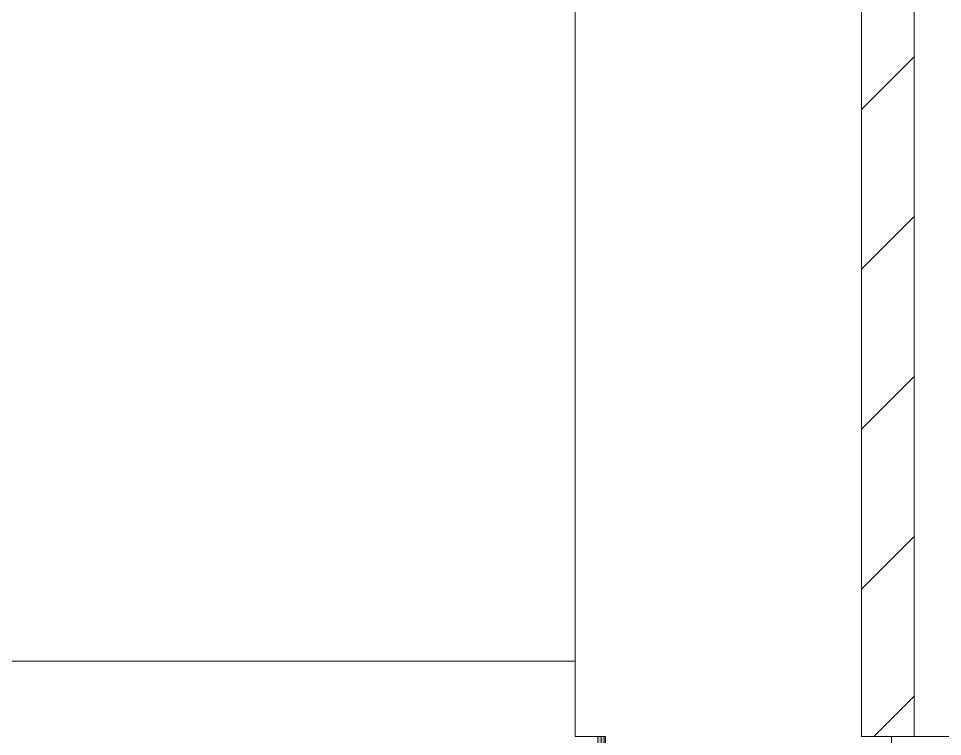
# Model space of a CAD drawing. Header units: millimetres. Extents: x -515342 to 330399, y -224905 to 507333.
# Drawn here: x 222480 to 223707, y 102131 to 103084 of the extents above; entities that cross this region are included whole.
import ezdxf

# ---------------------------------------------------------------- set-up
doc = ezdxf.new("R2010")
doc.units = ezdxf.units.MM
for name, color, linetype, lineweight in [('Двери', 7, 'Continuous', 0), ('Перекрытие', 7, 'Continuous', 0), ('Стены внутренние', 7, 'Continuous', 0), ('Стены наружные', 7, 'Continuous', 0), ('Стены отделка', 7, 'Continuous', 0), ('Стены перегородки', 7, 'Continuous', 0), ('Стены штриховка', 7, 'Continuous', 0)]:
    doc.layers.add(name, color=color, linetype=linetype, lineweight=lineweight)

# ---------------------------------------------------------------- blocks, each defined once
blk = doc.blocks.new('Дверь_Стальная_1 полотно - АР_Дверь_Внутренняя_850х1920h_коробка__Г_Пр-9822586-О_АР_П_Разрез 3-3')
at = {"layer": 'Двери'}
h = blk.add_hatch(dxfattribs=at)
h.set_pattern_fill('FP_6', color=256, style=0, pattern_type=2)
h.set_pattern_definition([(45, (-6276.18, 7579.1), (-106.066, 106.066), [])])
h.paths.add_polyline_path([(-6195, 14100), (-6175, 14100), (-6175, 16055), (-6185, 16055), (-6185, 16020), (-6245, 16020), (-6245, 14100)])
at = {"layer": 'Двери', "lineweight": 18}
for p, q in [((-6175, 14100), (-6175, 16055)), ((-6245, 16020), (-6245, 14100)), ((-6245, 14100), (-6175, 14100))]:
    blk.add_line(p, q, dxfattribs=at)

msp = doc.modelspace()

# ---------------------------------------------------------------- hatches: boundary and pattern name
at = {"layer": 'Стены наружные'}
for points in [[(223249.7438, 101980.4014), (223253.9438, 101980.4659), (223253.9438, 102131.3929), (223249.7438, 102131.3929), (223249.7438, 101983.4018)], [(223253.9438, 101980.4659), (223257.9438, 101980.5274), (223259.7438, 101985.7329), (223259.7438, 101987.7559), (223257.9438, 101987.7282), (223257.9438, 102131.3929), (223253.9438, 102131.3929), (223253.9438, 101985.7329)], [(223257.9438, 101980.5274), (223259.7438, 101985.7329), (223259.7438, 102131.3929), (223257.9438, 102131.3929), (223257.9438, 101985.7329)]]:
    msp.add_hatch(color=256, dxfattribs=at).paths.add_polyline_path(points)

# ---------------------------------------------------------------- linework, layer by layer
at = {"layer": 'Перекрытие'}
for p, q in [((225254.7438, 102131.3929), (223639.7438, 102131.3929)), ((223639.7438, 102131.3929), (223639.7438, 102111.3929))]:
    msp.add_line(p, q, dxfattribs=at)
at = {"layer": 'Стены внутренние'}
for p, q in [((223219.7438, 102131.3929), (223219.7438, 104081.3929)), ((220879.7438, 102231.3929), (223219.7438, 102231.3929)), ((223249.7438, 102131.3929), (223219.7438, 102131.3929))]:
    msp.add_line(p, q, dxfattribs=at)
at = {"layer": 'Стены отделка'}
for p, q in [((223257.9438, 102131.3929), (223249.7438, 102131.3929)), ((223249.7438, 102131.3929), (223249.7438, 101987.6023))]:
    msp.add_line(p, q, dxfattribs=at)
at = {"layer": 'Стены перегородки'}
for p, q in [((223259.7438, 102131.3929), (223257.9438, 102131.3929)), ((223257.9438, 102131.3929), (223257.9438, 101980.5274)), ((223259.7438, 102111.3929), (223259.7438, 102131.3929))]:
    msp.add_line(p, q, dxfattribs=at)
at = {"layer": 'Стены штриховка'}
msp.add_line((223253.9438, 102131.3929), (223253.9438, 101980.4659), dxfattribs=at)

# ---------------------------------------------------------------- block references
at = {"layer": 'Двери'}
msp.add_blockref('Дверь_Стальная_1 полотно - АР_Дверь_Внутренняя_850х1920h_коробка__Г_Пр-9822586-О_АР_П_Разрез 3-3', (229844.7438, 88031.3929), dxfattribs=at)

doc.saveas('drawing.dxf')
